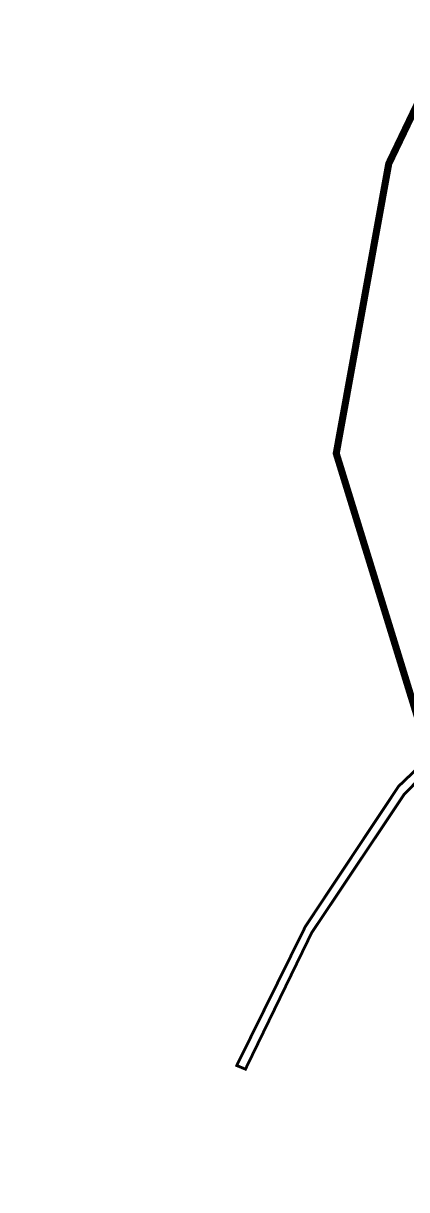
# Model space of a CAD drawing. Header units: metres. Extents: x 561401 to 594056, y 8460144 to 8508504.
# Drawn here: x 572039 to 572066.1, y 8462218 to 8462300.1 of the extents above; entities that cross this region are included whole.
import ezdxf

# ---------------------------------------------------------------- set-up
doc = ezdxf.new("R2010")
doc.units = ezdxf.units.M
doc.layers.add('1.1. DERECHO DE VIA', color=230, linetype='Continuous')
doc.layers.add('1.7 PIRCA DE PIEDRA', color=8, linetype='Continuous')

msp = doc.modelspace()

# ---------------------------------------------------------------- linework, layer by layer
at = {"layer": '1.1. DERECHO DE VIA', "color": 230, "linetype": 'Continuous', "lineweight": 40, "ltscale": 0.2, "const_width": 0.5}
msp.add_lwpolyline([(572063.005, 8462127.088), (572053.405, 8462144.553), (572040.339, 8462161.505), (572039.293, 8462181.455), (572049.7, 8462197.792), (572065.179, 8462209.695), (572085.315, 8462211.267), (572092.583, 8462219.532), (572080.794, 8462235.305), (572067.255, 8462249.793), (572061.09, 8462269.806), (572064.789, 8462290.208), (572073.288, 8462307.929), (572080.478, 8462326.591), (572085.167, 8462345.986), (572085.933, 8462365.895), (572085.749, 8462385.894), (572086.024, 8462405.891), (572089.597, 8462425.494), (572096.072, 8462446.266), (572097.288, 8462463.984)], dxfattribs=at)
at = {"layer": '1.7 PIRCA DE PIEDRA', "color": 64, "linetype": 'Continuous', "lineweight": -3, "const_width": 0.2}
msp.add_lwpolyline([(572079.319, 8462247.315), (572075.746, 8462248.332), (572072.831, 8462248.332), (572069.142, 8462249.857), (572065.48, 8462246.362), (572060.779, 8462239.295), (572058.921, 8462236.501), (572054.078, 8462226.7), (572054.693, 8462226.446), (572059.356, 8462236.046), (572065.891, 8462245.818), (572069.255, 8462249.221), (572072.667, 8462247.899), (572075.662, 8462247.899), (572079.163, 8462246.819)], close=True, dxfattribs=at)

doc.saveas('drawing.dxf')
